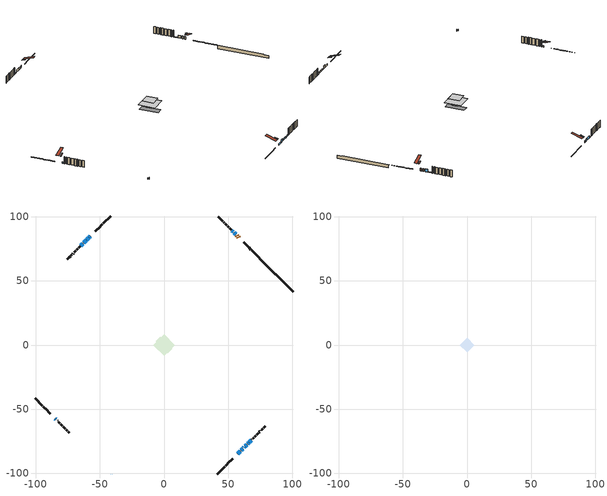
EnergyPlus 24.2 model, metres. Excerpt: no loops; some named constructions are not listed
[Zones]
conditioned space
 floor adiabatic (AdiabaticFloorConstruction): -8.35,0 0,8.35 8.35,0 0,-8.35 z2.84
 floor foundation (Slab1 construction): -6.43,3.1 -3.1,6.43 6.43,-3.1 3.1,-6.43 z-1.95
 floor foundation (Slab2 construction): -2.59,0 0,2.59 2.59,0 0,-2.59 z0
 wall outside (RimJoist1 construction): 41.59,-100.4 47.27,-94.72 / -100.4,-41.59 -94.72,-47.27 / -41.59,100.4 -47.27,94.72 / 74.03,67.97 68.34,73.65 z0.4:0.7
 wall outside (RimJoist2 construction): 47.93,-94.06 49.14,-92.85 / -94.06,-47.93 -92.85,-49.14 / -47.93,94.06 -49.14,92.85 / 67.68,74.31 66.48,75.51 z0.4:0.7
 wall outside (RimJoist3 construction): 49.79,-92.2 53.41,-88.58 / -92.2,-49.79 -88.58,-53.41 / -49.79,92.2 -53.41,88.58 / 65.82,76.17 62.2,79.79 z0.4:0.7
 wall outside (AdiabaticWallConstruction 1): 58.34,83.65 57.82,84.17 / 57.16,84.83 56.63,85.36 z0.4:2.43
 wall outside (AdiabaticWallConstruction): 55.98,86.01 54.68,87.31 / 60.09,-81.9 61.38,-80.61 z0.4:2.43; -41.59,-100.4 -41.38,-100.4 / -40.46,-100.4 -40.25,-100.4 z0.4:1.62; -57.28,84.72 -58.03,83.96 / -58.69,83.3 -59.94,82.05 z0.4:1.82; 57.28,-84.72 59.43,-82.56 z0.4:1.47; 54.03,87.96 52.88,89.11 / 62.04,-79.95 62.61,-79.38 z0.4:0.86; -60.6,81.39 -62.47,79.52 z0.4:2.13; -63.13,78.87 -64.64,77.36 z0.4:0.61; 63.27,-78.72 64.35,-77.64 / 65,-76.99 65.8,-76.19 z0.4:1.52; 66.45,-75.54 68.03,-73.96 z0.4:1.37; -84.72,-57.27 -84.27,-57.73 z0.4:1.29
 wall outside (Wall1 construction): 68.69,-73.3 68.84,-73.15 / -83.61,-58.38 -83.46,-58.53 / -65.29,76.7 -65.44,76.55 / 52.22,89.77 52.07,89.92 z0.4:5.28
 wall outside (Wall2 construction): 69.5,-72.49 69.8,-72.19 / -82.8,-59.19 -82.5,-59.49 / -66.1,75.89 -66.4,75.59 / 51.42,90.58 51.11,90.88 z0.4:5.28
 wall outside (Wall3 construction): 70.46,-71.53 71.35,-70.64 / -81.84,-60.15 -80.95,-61.04 / -67.06,74.93 -67.95,74.04 / 50.46,91.54 49.56,92.43 z0.4:5.28
 wall outside (Wall4 construction): 72.01,-69.98 73.25,-68.74 / -80.29,-61.7 -79.05,-62.94 / -68.61,73.38 -69.86,72.14 / 48.9,93.09 47.66,94.33 z0.4:5.28
 wall outside (Wall5 construction): 73.91,-68.08 74.57,-67.42 / -78.39,-63.6 -77.73,-64.26 / -70.51,71.48 -71.17,70.82 / 47,94.99 46.35,95.65 z0.4:5.28
 wall outside (Wall6 construction): 75.22,-66.77 75.48,-66.51 / -77.08,-64.91 -76.82,-65.17 / -71.82,70.17 -72.08,69.91 / 45.69,96.3 45.44,96.56 z0.4:5.28
 wall outside (Wall7 construction): 76.13,-65.86 77,-64.99 / -76.17,-65.82 -75.3,-66.69 / -72.73,69.26 -73.6,68.39 / 44.78,97.21 43.91,98.08 z0.4:5.28
 wall outside (Wall8 construction): 77.66,-64.34 78.67,-63.32 / -74.65,-67.35 -73.63,-68.36 / -74.26,67.74 -75.27,66.72 / 43.26,98.73 42.25,99.75 z0.4:5.28
 wall foundation (FoundationWall1 construction): 74.68,67.31,-1.95 74.68,67.31,0.4 97.83,44.16,0.4 97.83,44.16,0.09 100.4,41.59,0.09 100.4,41.59,-1.95
 window (WindowConstruction): 55.98,86.01 54.68,87.31 z0.4:2.43
 window (WindowConstruction 12): -41.59,-100.4 -41.38,-100.4 z0.4:1.62
 window (WindowConstruction 7): -57.28,84.72 -58.03,83.96 z0.4:1.82
 window (WindowConstruction 8): -58.69,83.3 -59.94,82.05 z0.4:1.82
 window (WindowConstruction 9): 57.28,-84.72 59.43,-82.56 z0.4:1.47
 window (WindowConstruction 10): 60.09,-81.9 61.38,-80.61 z0.4:2.43
 window (WindowConstruction 13): 54.03,87.96 52.88,89.11 z0.4:0.86
 window (WindowConstruction 14): 62.04,-79.95 62.61,-79.38 z0.4:0.86
 window (WindowConstruction 1): -60.6,81.39 -62.47,79.52 z0.4:2.13
 window (WindowConstruction 2): -63.13,78.87 -64.64,77.36 z0.4:0.6
 window (WindowConstruction 11): -40.45,-100.4 -40.25,-100.4 z0.4:1.62
 window (WindowConstruction 3): 63.27,-78.72 64.35,-77.64 z0.4:1.52
 window (WindowConstruction 4): 65,-76.99 65.8,-76.2 z0.4:1.52
 window (WindowConstruction 5): 66.45,-75.54 68.03,-73.96 z0.4:1.37
 window (WindowConstruction 6): -84.72,-57.28 -84.27,-57.72 z0.4:1.29
 door (Door): 58.34,83.65 57.82,84.17 z0.4:2.43
 door (Door 1): 57.16,84.83 56.63,85.36 z0.4:2.43
 ceiling adiabatic (AdiabaticFloorConstruction): 0,-8.35 8.35,0 0,8.35 -8.35,0 z2.84
 roof outside (Roof2 construction): 56.62,-85.37,5.28 54.82,-83.57,6.12 54.35,-84.05,6.12 56.15,-85.85,5.28; -85.37,-56.62,5.28 -83.57,-54.82,6.12 -84.05,-54.35,6.12 -85.85,-56.15,5.28; -56.62,85.37,5.28 -54.82,83.57,6.12 -54.35,84.05,6.12 -56.15,85.85,5.28; 58.99,83,5.28 57.2,81.2,6.12 57.67,80.73,6.12 59.47,82.52,5.28
attic - vented
 floor to conditioned space (Floor1 construction Reversed): -5.54,0 0,5.54 5.54,0 0,-5.54 z5.28
 roof outside (Roof1 construction): 55.49,-86.5,5.28 50.1,-81.11,7.82 48.68,-82.53,7.82 54.07,-87.92,5.28; -86.5,-55.49,5.28 -81.11,-50.1,7.82 -82.53,-48.68,7.82 -87.92,-54.07,5.28; -55.49,86.5,5.28 -50.1,81.11,7.82 -48.68,82.53,7.82 -54.07,87.92,5.28; 60.13,81.87,5.28 54.73,76.47,7.82 56.15,75.05,7.82 61.55,80.44,5.28
[Material] Roughness=Rough; Thermal Absorptance=0.9
Name | Thickness {m} | Conductivity {W/m-K} | Density {kg/m3} | Specific Heat {J/kg-K} | Solar Absorptance | Visible Absorptance
ceiling loosefill ins | 0.169333 | 0.0480833 | 16.02 | 1046.75 | 0.7 | 0.7
ceiling stud and cavity | 0.1397 | 0.170617 | 65.682 | 1177.47 | 0.7 | 0.7
gypsum board | 0.0127 | 0.160291 | 801 | 837.4 | 0.6 | 0.6
[Construction]
Floor1 construction: ceiling loosefill ins, ceiling stud and cavity, gypsum board
[EnergyManagementSystem:Program]
component_loads_program: Set loads_htg_walls = 0; Set loads_htg_rim_joists = 0; Set loads_htg_foundation_walls = 0; Set loads_htg_floors = 0; Set loads_htg_slabs = 0; Set loads_htg_ceilings = 0; Set loads_htg_roofs = 0; Set loads_htg_windows_conduction = 0; Set loads_htg_windows_solar = 0; Set loads_htg_doors = 0; Set loads_htg_skylights_conduction = 0; Set loads_htg_skylights_solar = 0; Set loads_htg_internal_mass = 0; Set loads_htg_intgains = 0; Set loads_htg_lighting = 0; Set loads_htg_infil = 0; Set loads_htg_mechvent = 0; Set loads_htg_natvent = 0; Set loads_htg_whf = 0; Set loads_htg_ducts = 0; Set loads_clg_walls = 0; Set loads_clg_rim_joists = 0; Set loads_clg_foundation_walls = 0; Set loads_clg_floors = 0; Set loads_clg_slabs = 0; Set loads_clg_ceilings = 0; Set loads_clg_roofs = 0; Set loads_clg_windows_conduction = 0; Set loads_clg_windows_solar = 0; Set loads_clg_doors = 0; Set loads_clg_skylights_conduction = 0; Set loads_clg_skylights_solar = 0; Set loads_clg_internal_mass = 0; Set loads_clg_intgains = 0; Set loads_clg_lighting = 0; Set loads_clg_infil = 0; Set loads_clg_mechvent = 0; Set loads_clg_natvent = 0; Set loads_clg_whf = 0; Set loads_clg_ducts = 0; Set hr_walls = 0; Set hr_walls = hr_walls + s_conv_22 + s_ig_22 + s_sol_22 + s_lgt_22 + s_surf_22; Set hr_walls = hr_walls + s_conv_23 + s_ig_23 + s_sol_23 + s_lgt_23 + s_surf_23; Set hr_walls = hr_walls + s_conv_24 + s_ig_24 + s_sol_24 + s_lgt_24 + s_surf_24; Set hr_walls = hr_walls + s_conv_25 + s_ig_25 + s_sol_25 + s_lgt_25 + s_surf_25; Set hr_walls = hr_walls + s_conv_26 + s_ig_26 + s_sol_26 + s_lgt_26 + s_surf_26; Set hr_walls = hr_walls + s_conv_27 + s_ig_27 + s_sol_27 + s_lgt_27 + s_surf_27; Set hr_walls = hr_walls + s_conv_28 + s_ig_28 + s_sol_28 + s_lgt_28 + s_surf_28; Set hr_walls = hr_walls + s_conv_29 + s_ig_29 + s_sol_29 + s_lgt_29 + s_surf_29; Set hr_walls = hr_walls + s_conv_30 + s_ig_30 + s_sol_30 + s_lgt_30 + s_surf_30; Set hr_walls = hr_walls + s_conv_31 + s_ig_31 + s_sol_31 + s_lgt_31 + s_surf_31; Set hr_walls = hr_walls + s_conv_32 + s_ig_32 + s_sol_32 + s_lgt_32 + s_surf_32; Set hr_walls = hr_walls + s_conv_33 + s_ig_33 + s_sol_33 + s_lgt_33 + s_surf_33; Set hr_walls = hr_walls + s_conv_34 + s_ig_34 + s_sol_34 + s_lgt_34 + s_surf_34; Set hr_walls = hr_walls + s_conv_35 + s_ig_35 + s_sol_35 + s_lgt_35 + s_surf_35; Set hr_walls = hr_walls + s_conv_36 + s_ig_36 + s_sol_36 + s_lgt_36 + s_surf_36; Set hr_walls = hr_walls + s_conv_37 + s_ig_37 + s_sol_37 + s_lgt_37 + s_surf_37; Set hr_walls = hr_walls + s_conv_38 + s_ig_38 + s_sol_38 + s_lgt_38 + s_surf_38; Set hr_walls = hr_walls + s_conv_39 + s_ig_39 + s_sol_39 + s_lgt_39 + s_surf_39; Set hr_walls = hr_walls + s_conv_40 + s_ig_40 + s_sol_40 + s_lgt_40 + s_surf_40; Set hr_walls = hr_walls + s_conv_41 + s_ig_41 + s_sol_41 + s_lgt_41 + s_surf_41; Set hr_walls = hr_walls + s_conv_42 + s_ig_42 + s_sol_42 + s_lgt_42 + s_surf_42; Set hr_walls = hr_walls + s_conv_43 + s_ig_43 + s_sol_43 + s_lgt_43 + s_surf_43; Set hr_walls = hr_walls + s_conv_44 + s_ig_44 + s_sol_44 + s_lgt_44 + s_surf_44; Set hr_walls = hr_walls + s_conv_45 + s_ig_45 + s_sol_45 + s_lgt_45 + s_surf_45; Set hr_walls = hr_walls + s_conv_46 + s_ig_46 + s_sol_46 + s_lgt_46 + s_surf_46; Set hr_walls = hr_walls + s_conv_47 + s_ig_47 + s_sol_47 + s_lgt_47 + s_surf_47; Set hr_walls = hr_walls + s_conv_48 + s_ig_48 + s_sol_48 + s_lgt_48 + s_surf_48; Set hr_walls = hr_walls + s_conv_49 + s_ig_49 + s_sol_49 + s_lgt_49 + s_surf_49; Set hr_walls = hr_walls + s_conv_50 + s_ig_50 + s_sol_50 + s_lgt_50 + s_surf_50; Set hr_walls = hr_walls + s_conv_51 + s_ig_51 + s_sol_51 + s_lgt_51 + s_surf_51; Set hr_walls = hr_walls + s_conv_52 + s_ig_52 + s_sol_52 + s_lgt_52 + s_surf_52; Set hr_walls = hr_walls + s_conv_53 + s_ig_53 + s_sol_53 + s_lgt_53 + s_surf_53; Set hr_rim_joists = 0; Set hr_rim_joists = hr_rim_joists + s_conv_4 + s_ig_4 + s_sol_4 + s_lgt_4 + s_surf_4; Set hr_rim_joists = hr_rim_joists + s_conv_5 + s_ig_5 + s_sol_5 + s_lgt_5 + s_surf_5; Set hr_rim_joists = hr_rim_joists + s_conv_6 + s_ig_6 + s_sol_6 + s_lgt_6 + s_surf_6; Set hr_rim_joists = hr_rim_joists + s_conv_7 + s_ig_7 + s_sol_7 + s_lgt_7 + s_surf_7; Set hr_rim_joists = hr_rim_joists + s_conv_8 + s_ig_8 + s_sol_8 + s_lgt_8 + s_surf_8; Set hr_rim_joists = hr_rim_joists + s_conv_9 + s_ig_9 + s_sol_9 + s_lgt_9 + s_surf_9; Set hr_rim_joists = hr_rim_joists + s_conv_10 + s_ig_10 + s_sol_10 + s_lgt_10 + s_surf_10; Set hr_rim_joists = hr_rim_joists + s_conv_11 + s_ig_11 + s_sol_11 + s_lgt_11 + s_surf_11; Set hr_rim_joists = hr_rim_joists + s_conv_12 + s_ig_12 + s_sol_12 + s_lgt_12 + s_surf_12; Set hr_rim_joists = hr_rim_joists + s_conv_13 + s_ig_13 + s_sol_13 + s_lgt_13 + s_surf_13; Set hr_rim_joists = hr_rim_joists + s_conv_14 + s_ig_14 + s_sol_14 + s_lgt_14 + s_surf_14; Set hr_rim_joists = hr_rim_joists + s_conv_15 + s_ig_15 + s_sol_15 + s_lgt_15 + s_surf_15; Set hr_foundation_walls = 0; Set hr_foundation_walls = hr_foundation_walls + s_conv_1 + s_ig_1 + s_sol_1 + s_lgt_1 + s_surf_1; Set hr_floors = 0; Set hr_slabs = 0; Set hr_slabs = hr_slabs + s_conv_20 + s_ig_20 + s_sol_20 + s_lgt_20 + s_surf_20; Set hr_slabs = hr_slabs + s_conv_21 + s_ig_21 + s_sol_21 + s_lgt_21 + s_surf_21; Set hr_ceilings = 0; Set hr_ceilings = hr_ceilings + s_conv + s_ig + s_sol + s_lgt + s_surf; Set hr_roofs = 0; Set hr_roofs = hr_roofs + s_conv_16 + s_ig_16 + s_sol_16 + s_lgt_16 + s_surf_16; Set hr_roofs = hr_roofs + s_conv_17 + s_ig_17 + s_sol_17 + s_lgt_17 + s_surf_17; Set hr_roofs = hr_roofs + s_conv_18 + s_ig_18 + s_sol_18 + s_lgt_18 + s_surf_18; Set hr_roofs = hr_roofs + s_conv_19 + s_ig_19 + s_sol_19 + s_lgt_19 + s_surf_19; Set hr_windows_conduction = 0; Set hr_windows_conduction = hr_windows_conduction + ss_conv_2; Set hr_windows_conduction = hr_windows_conduction + ss_ig_2; Set hr_windows_conduction = hr_windows_conduction + ss_surf_2; Set hr_windows_conduction = hr_windows_conduction + ss_conv_3; Set hr_windows_conduction = hr_windows_conduction + ss_ig_3; Set hr_windows_conduction = hr_windows_conduction + ss_surf_3; Set hr_windows_conduction = hr_windows_conduction + ss_conv_4; Set hr_windows_conduction = hr_windows_conduction + ss_ig_4; Set hr_windows_conduction = hr_windows_conduction + ss_surf_4; Set hr_windows_conduction = hr_windows_conduction + ss_conv_5; Set hr_windows_conduction = hr_windows_conduction + ss_ig_5; Set hr_windows_conduction = hr_windows_conduction + ss_surf_5; Set hr_windows_conduction = hr_windows_conduction + ss_conv_6; Set hr_windows_conduction = hr_windows_conduction + ss_ig_6; Set hr_windows_conduction = hr_windows_conduction + ss_surf_6; Set hr_windows_conduction = hr_windows_conduction + ss_conv_7; Set hr_windows_conduction = hr_windows_conduction + ss_ig_7; Set hr_windows_conduction = hr_windows_conduction + ss_surf_7; Set hr_windows_conduction = hr_windows_conduction + ss_conv_8; Set hr_windows_conduction = hr_windows_conduction + ss_ig_8; Set hr_windows_conduction = hr_windows_conduction + ss_surf_8; Set hr_windows_conduction = hr_windows_conduction + ss_conv_9; Set hr_windows_conduction = hr_windows_conduction + ss_ig_9; Set hr_windows_conduction = hr_windows_conduction + ss_surf_9; Set hr_windows_conduction = hr_windows_conduction + ss_conv_10; Set hr_windows_conduction = hr_windows_conduction + ss_ig_10; Set hr_windows_conduction = hr_windows_conduction + ss_surf_10; Set hr_windows_conduction = hr_windows_conduction + ss_conv_11; Set hr_windows_conduction = hr_windows_conduction + ss_ig_11; Set hr_windows_conduction = hr_windows_conduction + ss_surf_11; Set hr_windows_conduction = hr_windows_conduction + ss_conv_12; Set hr_windows_conduction = hr_windows_conduction + ss_ig_12; Set hr_windows_conduction = hr_windows_conduction + ss_surf_12; Set hr_windows_conduction = hr_windows_conduction + ss_conv_13; Set hr_windows_conduction = hr_windows_conduction + ss_ig_13; Set hr_windows_conduction = hr_windows_conduction + ss_surf_13; Set hr_windows_conduction = hr_windows_conduction + ss_conv_14; Set hr_windows_conduction = hr_windows_conduction + ss_ig_14; Set hr_windows_conduction = hr_windows_conduction + ss_surf_14; Set hr_windows_conduction = hr_windows_conduction + ss_conv_15; Set hr_windows_conduction = hr_windows_conduction + ss_ig_15; Set hr_windows_conduction = hr_windows_conduction + ss_surf_15; Set hr_windows_conduction = hr_windows_conduction + ss_conv_16; Set hr_windows_conduction = hr_windows_conduction + ss_ig_16; Set hr_windows_conduction = hr_windows_conduction + ss_surf_16; Set hr_windows_solar = 0; Set hr_windows_solar = hr_windows_solar - ss_trans_in * ZoneTimestep * 3600 + ss_back_out * ZoneTimestep * 3600 + ss_trans_out * ZoneTimestep * 3600; Set hr_windows_solar = hr_windows_solar - ss_trans_in_1 * ZoneTimestep * 3600 + ss_back_out_1 * ZoneTimestep * 3600 + ss_trans_out_1 * ZoneTimestep * 3600; Set hr_windows_solar = hr_windows_solar - ss_trans_in_2 * ZoneTimestep * 3600 + ss_back_out_2 * ZoneTimestep * 3600 + ss_trans_out_2 * ZoneTimestep * 3600; Set hr_windows_solar = hr_windows_solar - ss_trans_in_3 * ZoneTimestep * 3600 + ss_back_out_3 * ZoneTimestep * 3600 + ss_trans_out_3 * ZoneTimestep * 3600; Set hr_windows_solar = hr_windows_solar - ss_trans_in_4 * ZoneTimestep * 3600 + ss_back_out_4 * ZoneTimestep * 3600 + ss_trans_out_4 * ZoneTimestep * 3600; Set hr_windows_solar = hr_windows_solar - ss_trans_in_5 * ZoneTimestep * 3600 + ss_back_out_5 * ZoneTimestep * 3600 + ss_trans_out_5 * ZoneTimestep * 3600; Set hr_windows_solar = hr_windows_solar - ss_trans_in_6 * ZoneTimestep * 3600 + ss_back_out_6 * ZoneTimestep * 3600 + ss_trans_out_6 * ZoneTimestep * 3600; Set hr_windows_solar = hr_windows_solar - ss_trans_in_7 * ZoneTimestep * 3600 + ss_back_out_7 * ZoneTimestep * 3600 + ss_trans_out_7 * ZoneTimestep * 3600; Set hr_windows_solar = hr_windows_solar - ss_trans_in_8 * ZoneTimestep * 3600 + ss_back_out_8 * ZoneTimestep * 3600 + ss_trans_out_8 * ZoneTimestep * 3600; Set hr_windows_solar = hr_windows_solar - ss_trans_in_9 * ZoneTimestep * 3600 + ss_back_out_9 * ZoneTimestep * 3600 + ss_trans_out_9 * ZoneTimestep * 3600; Set hr_windows_solar = hr_windows_solar - ss_trans_in_10 * ZoneTimestep * 3600 + ss_back_out_10 * ZoneTimestep * 3600 + ss_trans_out_10 * ZoneTimestep * 3600; Set hr_windows_solar = hr_windows_solar - ss_trans_in_11 * ZoneTimestep * 3600 + ss_back_out_11 * ZoneTimestep * 3600 + ss_trans_out_11 * ZoneTimestep * 3600; Set hr_windows_solar = hr_windows_solar - ss_trans_in_12 * ZoneTimestep * 3600 + ss_back_out_12 * ZoneTimestep * 3600 + ss_trans_out_12 * ZoneTimestep * 3600; Set hr_windows_solar = hr_windows_solar - ss_trans_in_13 * ZoneTimestep * 3600 + ss_back_out_13 * ZoneTimestep * 3600 + ss_trans_out_13 * ZoneTimestep * 3600; Set hr_windows_solar = hr_windows_solar - ss_trans_in_14 * ZoneTimestep * 3600 + ss_back_out_14 * ZoneTimestep * 3600 + ss_trans_out_14 * ZoneTimestep * 3600; Set hr_doors = 0; Set hr_doors = hr_doors + ss_sol; Set hr_doors = hr_doors + ss_lgt; Set hr_doors = hr_doors + ss_conv; Set hr_doors = hr_doors + ss_ig; Set hr_doors = hr_doors + ss_surf; Set hr_doors = hr_doors + ss_sol_1; Set hr_doors = hr_doors + ss_lgt_1; Set hr_doors = hr_doors + ss_conv_1; Set hr_doors = hr_doors + ss_ig_1; Set hr_doors = hr_doors + ss_surf_1; Set hr_skylights_conduction = 0; Set hr_skylights_solar = 0; Set hr_internal_mass = 0; Set hr_internal_mass = hr_internal_mass + s_conv_2 + s_ig_2 + s_sol_2 + s_lgt_2 + s_surf_2; Set hr_internal_mass = hr_internal_mass + s_conv_3 + s_ig_3 + s_sol_3 + s_lgt_3 + s_surf_3; Set hr_internal_mass = hr_internal_mass + im_conv + im_ig + im_sol + im_lgt + im_surf; Set hr_internal_mass = hr_internal_mass + im_conv_1 + im_ig_1 + im_sol_1 + im_lgt_1 + im_surf_1; Set hr_intgains = 0; Set hr_intgains = hr_intgains - ig_ee_conv - ig_ee_rad - ig_ee_conv_1 - ig_ee_rad_1 - ig_ee_conv_2 - ig_ee_rad_2 - ig_ee_conv_3 - ig_ee_rad_3 - ig_ee_conv_4 - ig_ee_rad_4 - ig_ee_conv_5 - ig_ee_rad_5 - ig_ee_conv_6 - ig_ee_rad_6 - ig_oe_conv - ig_oe_rad - ig_oe_conv_1 - ig_oe_rad_1 - ig_oe_conv_2 - ig_oe_rad_2 - ig_oe_conv_3 - ig_oe_rad_3 - ig_oe_conv_4 - ig_oe_rad_4 - ig_ppl_conv - ig_ppl_rad; Set hr_lighting = 0; Set hr_lighting = hr_lighting - ig_lgt_conv - ig_lgt_rad - ig_lgt_vis; Set hr_infil = 0; Set hr_infil = hr_infil - airflow_gain + airflow_loss; Set hr_natvent = 0; Set hr_natvent = hr_natvent - airflow_gain_1 + airflow_loss_1; Set hr_whf = 0; Set hr_whf = hr_whf - airflow_gain_2 + airflow_loss_2; Set hr_mechvent = 0; Set hr_mechvent = hr_mechvent - mv_conv - mv_rad - mv_conv_1 - mv_rad_1 - mv_conv_2 - mv_rad_2 - mv_conv_3 - mv_rad_3 - mv_conv_4 - mv_rad_4; Set hr_ducts = 0; Set hr_intgains = hr_intgains + dhw_loss * (0.64*(1-dhw_rtf) + 1.0*dhw_rtf); Set htg_mode = 0; Set clg_mode = 0; If (htg_load_cond > 0); Set htg_mode = 1.0; ElseIf (clg_load_cond > 0); Set clg_mode = 1.0; Else; Set htg_season = 0; Set clg_season = 0; If ((DayOfYear >= 1) && (DayOfYear <= 365)); Set clg_season = 1; EndIf; If ((DayOfYear >= 1) && (DayOfYear <= 365)); Set htg_season = 1; EndIf; If ((airflow_gain_1 <> 0) || (airflow_loss_1 <> 0)) && (clg_season == 1); Set clg_mode = 1.0; ElseIf ((airflow_gain_2 <> 0) || (airflow_loss_2 <> 0)) && (clg_season == 1); Set clg_mode = 1.0; Else; Set Tmid_setpoint = (htg_sp_s_1 + clg_sp_s_1) / 2; If (tin_s_1 > Tmid_setpoint) && (clg_season == 1); Set clg_mode = 1.0; ElseIf (tin_s_1 < Tmid_setpoint) && (htg_season == 1); Set htg_mode = 1.0; EndIf; EndIf; EndIf; Set loads_htg_walls = loads_htg_walls + (hr_walls * htg_mode * 1); Set loads_htg_rim_joists = loads_htg_rim_joists + (hr_rim_joists * htg_mode * 1); Set loads_htg_foundation_walls = loads_htg_foundation_walls + (hr_foundation_walls * htg_mode * 1); Set loads_htg_floors = loads_htg_floors + (hr_floors * htg_mode * 1); Set loads_htg_slabs = loads_htg_slabs + (hr_slabs * htg_mode * 1); Set loads_htg_ceilings = loads_htg_ceilings + (hr_ceilings * htg_mode * 1); Set loads_htg_roofs = loads_htg_roofs + (hr_roofs * htg_mode * 1); Set loads_htg_windows_conduction = loads_htg_windows_conduction + (hr_windows_conduction * htg_mode * 1); Set loads_htg_windows_solar = loads_htg_windows_solar + (hr_windows_solar * htg_mode * 1); Set loads_htg_doors = loads_htg_doors + (hr_doors * htg_mode * 1); Set loads_htg_skylights_conduction = loads_htg_skylights_conduction + (hr_skylights_conduction * htg_mode * 1); Set loads_htg_skylights_solar = loads_htg_skylights_solar + (hr_skylights_solar * htg_mode * 1); Set loads_htg_internal_mass = loads_htg_internal_mass + (hr_internal_mass * htg_mode * 1); Set loads_htg_intgains = loads_htg_intgains + (hr_intgains * htg_mode * 1); Set loads_htg_lighting = loads_htg_lighting + (hr_lighting * htg_mode * 1); Set loads_htg_infil = loads_htg_infil + (hr_infil * htg_mode * 1); Set loads_htg_mechvent = loads_htg_mechvent + (hr_mechvent * htg_mode * 1); Set loads_htg_natvent = loads_htg_natvent + (hr_natvent * htg_mode * 1); Set loads_htg_whf = loads_htg_whf + (hr_whf * htg_mode * 1); Set loads_htg_ducts = loads_htg_ducts + (hr_ducts * htg_mode * 1); Set loads_clg_walls = loads_clg_walls + (-hr_walls * clg_mode * 1); Set loads_clg_rim_joists = loads_clg_rim_joists + (-hr_rim_joists * clg_mode * 1); Set loads_clg_foundation_walls = loads_clg_foundation_walls + (-hr_foundation_walls * clg_mode * 1); Set loads_clg_floors = loads_clg_floors + (-hr_floors * clg_mode * 1); Set loads_clg_slabs = loads_clg_slabs + (-hr_slabs * clg_mode * 1); Set loads_clg_ceilings = loads_clg_ceilings + (-hr_ceilings * clg_mode * 1); Set loads_clg_roofs = loads_clg_roofs + (-hr_roofs * clg_mode * 1); Set loads_clg_windows_conduction = loads_clg_windows_conduction + (-hr_windows_conduction * clg_mode * 1); Set loads_clg_windows_solar = loads_clg_windows_solar + (-hr_windows_solar * clg_mode * 1); Set loads_clg_doors = loads_clg_doors + (-hr_doors * clg_mode * 1); Set loads_clg_skylights_conduction = loads_clg_skylights_conduction + (-hr_skylights_conduction * clg_mode * 1); Set loads_clg_skylights_solar = loads_clg_skylights_solar + (-hr_skylights_solar * clg_mode * 1); Set loads_clg_internal_mass = loads_clg_internal_mass + (-hr_internal_mass * clg_mode * 1); Set loads_clg_intgains = loads_clg_intgains + (-hr_intgains * clg_mode * 1); Set loads_clg_lighting = loads_clg_lighting + (-hr_lighting * clg_mode * 1); Set loads_clg_infil = loads_clg_infil + (-hr_infil * clg_mode * 1); Set loads_clg_mechvent = loads_clg_mechvent + (-hr_mechvent * clg_mode * 1); Set loads_clg_natvent = loads_clg_natvent + (-hr_natvent * clg_mode * 1); Set loads_clg_whf = loads_clg_whf + (-hr_whf * clg_mode * 1); Set loads_clg_ducts = loads_clg_ducts + (-hr_ducts * clg_mode * 1)
infil_program: Set p_m = 0.14; Set p_s = 0.22; Set s_m = 270; Set s_s = 370; Set z_m = 9.99744; Set z_s = 5.134178713240658; Set f_t = (((s_m/z_m)^p_m)*((z_s/s_s)^p_s)); Set Tdiff = tin_s-tout_s; Set dT = @Abs Tdiff; Set c = 0.0791; Set Cs = 0.0987; Set Cw = 0.1504; Set n = 0.65; Set sft = (f_t*0.54); Set temp1 = ((c*Cw)*((sft*site_vw_s)^(2*n)))^2; Set Qinf = (((c*Cs*(dT^n))^2)+temp1)^0.5; Set Qinf = (@Max Qinf 0); Set mech_vent_house_fan_sensible_load_act = 0.0; Set mech_vent_house_fan_latent_load_act = 0.0; Set OASupInPb = out_pb_s; Set OASupInTemp = tout_s; Set OASupInW = out_wt_s; Set OASupRho = (@RhoAirFnPbTdbW OASupInPb OASupInTemp OASupInW); Set OASupCp = (@CpAirFnW OASupInW); Set OASupInEnth = (@HFnTdbW OASupInTemp OASupInW); Set ZoneTemp = tin_s; Set ZoneW = win_s; Set ZoneCp = (@CpAirFnW ZoneW); Set ZoneAirEnth = (@HFnTdbW ZoneTemp ZoneW); Set mech_vent_house_fan_cfis_act = 0.0; Set QWHV_cfis_sup = 0.0; Set QWHV_cfis_suppl_sup = 0.0; Set QWHV_cfis_suppl_exh = 0.0; Set Qrange = 0; Set Qrange = Qrange + 0.0566 * mech_vent_range_fan_0_sch_s; Set Qbath = 0; Set Qdryer = 0; Set Qdryer = Qdryer + 0.00308 * clothes_dryer_exhaust_0_sch_s; Set QWHV_sup = 0.0; Set QWHV_exh = 0.0; Set Qsupply = QWHV_sup + QWHV_cfis_sup + QWHV_cfis_suppl_sup; Set Qexhaust = Qrange + Qbath + Qdryer + QWHV_exh + QWHV_cfis_suppl_exh; Set Qfan = (@Max Qexhaust Qsupply); Set Qducts = 0; If Qducts < 0; Set Qsupply = Qsupply - Qducts; Else; Set Qexhaust = Qexhaust + Qducts; EndIf; Set Qfan_with_ducts = (@Max Qexhaust Qsupply); Set Qimb = (@Abs (Qsupply - Qexhaust)); If Qinf + Qimb > 0; Set Qtot = Qfan_with_ducts + (Qinf^2) / (Qinf + Qimb); Else; Set Qtot = Qfan_with_ducts; EndIf; Set Qinf_adj = Qtot - Qfan; Set infil_flow_act = Qinf_adj; Set infil_program_Qinf = Qinf_adj; Set infil_program_Qfan = Qfan; Set Qload = Qfan; Set Effectiveness_Sens = 0.0; Set Effectiveness_Lat = 0.0; Set Fan_MFR = Qload * OASupRho; Set ZoneInEnth = OASupInEnth; Set ZoneInTemp = OASupInTemp; Set FanTotalToCond = Fan_MFR * (ZoneInEnth - ZoneAirEnth); Set FanSensToCond = Fan_MFR * ZoneCp * (ZoneInTemp - ZoneTemp); Set FanLatToCond = FanTotalToCond - FanSensToCond; Set mech_vent_house_fan_sensible_load_act = mech_vent_house_fan_sensible_load_act + FanSensToCond; Set mech_vent_house_fan_latent_load_act = mech_vent_house_fan_latent_load_act + FanLatToCond
unit_heater_supply_fan_disaggregate_program: Set unit_heater_supply_fan_primary_htg = 0; If unit_heater_htg_coil_s > 0; Set unit_heater_supply_fan_primary_htg = unit_heater_supply_fan_s; EndIf
unmet_hours_program: Set htg_unmet_hours = 0; Set clg_unmet_hours = 0; Set unit_htg_unmet_hours = 0; If ((DayOfYear >= 1) && (DayOfYear <= 365)); Set unit_htg_unmet_hours = unit_htg_unmet_hours + conditioned_space_htg_unmet_s; If unit_htg_unmet_hours > htg_unmet_hours; Set htg_unmet_hours = unit_htg_unmet_hours; EndIf; EndIf; Set unit_clg_unmet_hours = 0; If ((DayOfYear >= 1) && (DayOfYear <= 365)); Set unit_clg_unmet_hours = unit_clg_unmet_hours + conditioned_space_clg_unmet_s; If unit_clg_unmet_hours > clg_unmet_hours; Set clg_unmet_hours = unit_clg_unmet_hours; EndIf; EndIf
water_heater_EC_adj: If WarmupFlag == 0; Set dhw_e_cons = water_heater_energy + water_heater_on_cycle_parasitic + water_heater_off_cycle_parasitic; Set water_heater_ec_adj_act = 0.0 * dhw_e_cons / 1; EndIf
[EnergyManagementSystem:ProgramCallingManager]
central_ac_and_furnace_supply_fan_disaggregate_program_calling_manager: EndOfSystemTimestepBeforeHVACReporting; central_ac_and_furnace_supply_fan_disaggregate_program
central_ac_and_furnace_supply_fan_disaggregate_program_calling_manager 1: EndOfSystemTimestepBeforeHVACReporting; central_ac_and_furnace_supply_fan_disaggregate_program_1
component_loads_program_calling_manager: EndOfZoneTimestepAfterZoneReporting; component_loads_program
fridge_schedule_program_calling_manager: BeginZoneTimestepAfterInitHeatBalance; fridge_schedule_program
infil_program_calling_manager: BeginZoneTimestepAfterInitHeatBalance; infil_program
natural_vent_program_calling_manager: BeginZoneTimestepAfterInitHeatBalance; natural_vent_program
total_airflows_program_calling_manager: EndOfZoneTimestepAfterZoneReporting; total_airflows_program
total_loads_program_calling_manager: EndOfZoneTimestepAfterZoneReporting; total_loads_program
unit_heater_supply_fan_disaggregate_program_calling_manager: EndOfSystemTimestepBeforeHVACReporting; unit_heater_supply_fan_disaggregate_program
unmet_hours_program_calling_manager: EndOfZoneTimestepBeforeZoneReporting; unmet_hours_program
water_heater_EC_adj_ProgramManager: EndOfSystemTimestepBeforeHVACReporting; water_heater_EC_adj
[EnergyManagementSystem:OutputVariable] Type of Data in Variable=Summed
Name | EMS Variable | Update Frequency | EMS Program or Subroutine | Units
central ac and furnace supply fan disaggregate clg | central_ac_and_furnace_supply_fan_clg | SystemTimestep | central_ac_and_furnace_supply_fan_disaggregate_program | J
central ac and furnace supply fan disaggregate htg primary | central_ac_and_furnace_supply_fan_primary_htg | SystemTimestep | central_ac_and_furnace_supply_fan_disaggregate_program_1 | J
unit heater supply fan disaggregate htg primary | unit_heater_supply_fan_primary_htg | SystemTimestep | unit_heater_supply_fan_disaggregate_program | J
loads_htg_tot_peakload_outvar; loads_htg_tot_annual_outvar; Energy Management System Output Variable 1; Energy Management System Output Variable 45 | loads_htg_tot | ZoneTimestep | total_loads_program | J
loads_clg_tot_peakload_outvar; loads_clg_tot_annual_outvar; Energy Management System Output Variable 2; Energy Management System Output Variable 46 | loads_clg_tot | ZoneTimestep | total_loads_program | J
htg_unmet_hours_annual_outvar; Energy Management System Output Variable 3 | htg_unmet_hours | ZoneTimestep | unmet_hours_program | hr
clg_unmet_hours_annual_outvar; Energy Management System Output Variable 4 | clg_unmet_hours | ZoneTimestep | unmet_hours_program | hr
loads_htg_roofs_annual_outvar; Energy Management System Output Variable 5 | loads_htg_roofs | ZoneTimestep | component_loads_program | J
loads_htg_ceilings_annual_outvar; Energy Management System Output Variable 6 | loads_htg_ceilings | ZoneTimestep | component_loads_program | J
loads_htg_walls_annual_outvar; Energy Management System Output Variable 7 | loads_htg_walls | ZoneTimestep | component_loads_program | J
loads_htg_rim_joists_annual_outvar; Energy Management System Output Variable 8 | loads_htg_rim_joists | ZoneTimestep | component_loads_program | J
loads_htg_foundation_walls_annual_outvar; Energy Management System Output Variable 9 | loads_htg_foundation_walls | ZoneTimestep | component_loads_program | J
loads_htg_doors_annual_outvar; Energy Management System Output Variable 10 | loads_htg_doors | ZoneTimestep | component_loads_program | J
loads_htg_windows_conduction_annual_outvar; Energy Management System Output Variable 11 | loads_htg_windows_conduction | ZoneTimestep | component_loads_program | J
loads_htg_windows_solar_annual_outvar; Energy Management System Output Variable 12 | loads_htg_windows_solar | ZoneTimestep | component_loads_program | J
loads_htg_skylights_conduction_annual_outvar; Energy Management System Output Variable 13 | loads_htg_skylights_conduction | ZoneTimestep | component_loads_program | J
loads_htg_skylights_solar_annual_outvar; Energy Management System Output Variable 14 | loads_htg_skylights_solar | ZoneTimestep | component_loads_program | J
loads_htg_floors_annual_outvar; Energy Management System Output Variable 15 | loads_htg_floors | ZoneTimestep | component_loads_program | J
loads_htg_slabs_annual_outvar; Energy Management System Output Variable 16 | loads_htg_slabs | ZoneTimestep | component_loads_program | J
loads_htg_internal_mass_annual_outvar; Energy Management System Output Variable 17 | loads_htg_internal_mass | ZoneTimestep | component_loads_program | J
loads_htg_infil_annual_outvar; Energy Management System Output Variable 18 | loads_htg_infil | ZoneTimestep | component_loads_program | J
loads_htg_natvent_annual_outvar; Energy Management System Output Variable 19 | loads_htg_natvent | ZoneTimestep | component_loads_program | J
loads_htg_mechvent_annual_outvar; Energy Management System Output Variable 20 | loads_htg_mechvent | ZoneTimestep | component_loads_program | J
loads_htg_whf_annual_outvar; Energy Management System Output Variable 21 | loads_htg_whf | ZoneTimestep | component_loads_program | J
loads_htg_ducts_annual_outvar; Energy Management System Output Variable 22 | loads_htg_ducts | ZoneTimestep | component_loads_program | J
loads_htg_intgains_annual_outvar; Energy Management System Output Variable 23 | loads_htg_intgains | ZoneTimestep | component_loads_program | J
loads_htg_lighting_annual_outvar; Energy Management System Output Variable 24 | loads_htg_lighting | ZoneTimestep | component_loads_program | J
loads_clg_roofs_annual_outvar; Energy Management System Output Variable 25 | loads_clg_roofs | ZoneTimestep | component_loads_program | J
loads_clg_ceilings_annual_outvar; Energy Management System Output Variable 26 | loads_clg_ceilings | ZoneTimestep | component_loads_program | J
loads_clg_walls_annual_outvar; Energy Management System Output Variable 27 | loads_clg_walls | ZoneTimestep | component_loads_program | J
loads_clg_rim_joists_annual_outvar; Energy Management System Output Variable 28 | loads_clg_rim_joists | ZoneTimestep | component_loads_program | J
loads_clg_foundation_walls_annual_outvar; Energy Management System Output Variable 29 | loads_clg_foundation_walls | ZoneTimestep | component_loads_program | J
loads_clg_doors_annual_outvar; Energy Management System Output Variable 30 | loads_clg_doors | ZoneTimestep | component_loads_program | J
loads_clg_windows_conduction_annual_outvar; Energy Management System Output Variable 31 | loads_clg_windows_conduction | ZoneTimestep | component_loads_program | J
loads_clg_windows_solar_annual_outvar; Energy Management System Output Variable 32 | loads_clg_windows_solar | ZoneTimestep | component_loads_program | J
loads_clg_skylights_conduction_annual_outvar; Energy Management System Output Variable 33 | loads_clg_skylights_conduction | ZoneTimestep | component_loads_program | J
loads_clg_skylights_solar_annual_outvar; Energy Management System Output Variable 34 | loads_clg_skylights_solar | ZoneTimestep | component_loads_program | J
loads_clg_floors_annual_outvar; Energy Management System Output Variable 35 | loads_clg_floors | ZoneTimestep | component_loads_program | J
loads_clg_slabs_annual_outvar; Energy Management System Output Variable 36 | loads_clg_slabs | ZoneTimestep | component_loads_program | J
loads_clg_internal_mass_annual_outvar; Energy Management System Output Variable 37 | loads_clg_internal_mass | ZoneTimestep | component_loads_program | J
loads_clg_infil_annual_outvar; Energy Management System Output Variable 38 | loads_clg_infil | ZoneTimestep | component_loads_program | J
loads_clg_natvent_annual_outvar; Energy Management System Output Variable 39 | loads_clg_natvent | ZoneTimestep | component_loads_program | J
loads_clg_mechvent_annual_outvar; Energy Management System Output Variable 40 | loads_clg_mechvent | ZoneTimestep | component_loads_program | J
loads_clg_whf_annual_outvar; Energy Management System Output Variable 41 | loads_clg_whf | ZoneTimestep | component_loads_program | J
loads_clg_ducts_annual_outvar; Energy Management System Output Variable 42 | loads_clg_ducts | ZoneTimestep | component_loads_program | J
loads_clg_intgains_annual_outvar; Energy Management System Output Variable 43 | loads_clg_intgains | ZoneTimestep | component_loads_program | J
loads_clg_lighting_annual_outvar; Energy Management System Output Variable 44 | loads_clg_lighting | ZoneTimestep | component_loads_program | J
[Schedule:Day:Interval]
interior lighting schedule day: No, 01:00, 0.108182, 04:00, 0.0901515, 05:00, 0.0991667, 06:00, 0.162273, 07:00, 0.270455, 08:00, 0.342576, 10:00, 0.369621, 11:00, 0.351591, 12:00, 0.333561, 13:00, 0.324545, 14:00, 0.31553, 15:00, 0.333561, 16:00, 0.369621, 17:00, 0.450758, 18:00, 0.585985, 19:00, 0.775303, 20:00, 0.955606, 21:00, 0.991667, 22:00, 0.712197, 23:00, 0.360606, 24:00, 0.162273
interior lighting schedule day 1: No, 01:00, 0.100909, 04:00, 0.0840909, 05:00, 0.0925, 06:00, 0.151364, 07:00, 0.252273, 08:00, 0.319545, 10:00, 0.344773, 11:00, 0.327955, 12:00, 0.311136, 13:00, 0.302727, 14:00, 0.294318, 15:00, 0.311136, 16:00, 0.344773, 17:00, 0.420455, 18:00, 0.546591, 19:00, 0.723182, 20:00, 0.891364, 21:00, 0.925, 22:00, 0.664318, 23:00, 0.336364, 24:00, 0.151364
interior lighting schedule day 2: No, 01:00, 0.0927273, 04:00, 0.0772727, 05:00, 0.085, 06:00, 0.139091, 07:00, 0.231818, 08:00, 0.293636, 10:00, 0.316818, 11:00, 0.301364, 12:00, 0.285909, 13:00, 0.278182, 14:00, 0.270455, 15:00, 0.285909, 16:00, 0.316818, 17:00, 0.386364, 18:00, 0.502273, 19:00, 0.664545, 20:00, 0.819091, 21:00, 0.85, 22:00, 0.610455, 23:00, 0.309091, 24:00, 0.139091
interior lighting schedule day 3: No, 01:00, 0.0845455, 04:00, 0.0704545, 05:00, 0.0775, 06:00, 0.126818, 07:00, 0.211364, 08:00, 0.267727, 10:00, 0.288864, 11:00, 0.274773, 12:00, 0.260682, 13:00, 0.253636, 14:00, 0.246591, 15:00, 0.260682, 16:00, 0.288864, 17:00, 0.352273, 18:00, 0.457955, 19:00, 0.605909, 20:00, 0.746818, 21:00, 0.775, 22:00, 0.556591, 23:00, 0.281818, 24:00, 0.126818
interior lighting schedule day 4: No, 01:00, 0.0763636, 04:00, 0.0636364, 05:00, 0.07, 06:00, 0.114545, 07:00, 0.190909, 08:00, 0.241818, 10:00, 0.260909, 11:00, 0.248182, 12:00, 0.235455, 13:00, 0.229091, 14:00, 0.222727, 15:00, 0.235455, 16:00, 0.260909, 17:00, 0.318182, 18:00, 0.413636, 19:00, 0.547273, 20:00, 0.674545, 21:00, 0.7, 22:00, 0.502727, 23:00, 0.254545, 24:00, 0.114545
interior lighting schedule day 5: No, 01:00, 0.0727273, 04:00, 0.0606061, 05:00, 0.0666667, 06:00, 0.109091, 07:00, 0.181818, 08:00, 0.230303, 10:00, 0.248485, 11:00, 0.236364, 12:00, 0.224242, 13:00, 0.218182, 14:00, 0.212121, 15:00, 0.224242, 16:00, 0.248485, 17:00, 0.30303, 18:00, 0.393939, 19:00, 0.521212, 20:00, 0.642424, 21:00, 0.666667, 22:00, 0.478788, 23:00, 0.242424, 24:00, 0.109091
interior lighting schedule day 6: No, 01:00, 0.0745455, 04:00, 0.0621212, 05:00, 0.0683333, 06:00, 0.111818, 07:00, 0.186364, 08:00, 0.236061, 10:00, 0.254697, 11:00, 0.242273, 12:00, 0.229848, 13:00, 0.223636, 14:00, 0.217424, 15:00, 0.229848, 16:00, 0.254697, 17:00, 0.310606, 18:00, 0.403788, 19:00, 0.534242, 20:00, 0.658485, 21:00, 0.683333, 22:00, 0.490758, 23:00, 0.248485, 24:00, 0.111818
interior lighting schedule day 7: No, 01:00, 0.08, 04:00, 0.0666667, 05:00, 0.0733333, 06:00, 0.12, 07:00, 0.2, 08:00, 0.253333, 10:00, 0.273333, 11:00, 0.26, 12:00, 0.246667, 13:00, 0.24, 14:00, 0.233333, 15:00, 0.246667, 16:00, 0.273333, 17:00, 0.333333, 18:00, 0.433333, 19:00, 0.573333, 20:00, 0.706667, 21:00, 0.733333, 22:00, 0.526667, 23:00, 0.266667, 24:00, 0.12
interior lighting schedule day 8: No, 01:00, 0.0890909, 04:00, 0.0742424, 05:00, 0.0816667, 06:00, 0.133636, 07:00, 0.222727, 08:00, 0.282121, 10:00, 0.304394, 11:00, 0.289545, 12:00, 0.274697, 13:00, 0.267273, 14:00, 0.259848, 15:00, 0.274697, 16:00, 0.304394, 17:00, 0.371212, 18:00, 0.482576, 19:00, 0.638485, 20:00, 0.78697, 21:00, 0.816667, 22:00, 0.586515, 23:00, 0.29697, 24:00, 0.133636
interior lighting schedule day 9: No, 01:00, 0.0972727, 04:00, 0.0810606, 05:00, 0.0891667, 06:00, 0.145909, 07:00, 0.243182, 08:00, 0.30803, 10:00, 0.332348, 11:00, 0.316136, 12:00, 0.299924, 13:00, 0.291818, 14:00, 0.283712, 15:00, 0.299924, 16:00, 0.332348, 17:00, 0.405303, 18:00, 0.526894, 19:00, 0.697121, 20:00, 0.859242, 21:00, 0.891667, 22:00, 0.640379, 23:00, 0.324242, 24:00, 0.145909
interior lighting schedule day 10: No, 01:00, 0.105455, 04:00, 0.0878788, 05:00, 0.0966667, 06:00, 0.158182, 07:00, 0.263636, 08:00, 0.333939, 10:00, 0.360303, 11:00, 0.342727, 12:00, 0.325152, 13:00, 0.316364, 14:00, 0.307576, 15:00, 0.325152, 16:00, 0.360303, 17:00, 0.439394, 18:00, 0.571212, 19:00, 0.755758, 20:00, 0.931515, 21:00, 0.966667, 22:00, 0.694242, 23:00, 0.351515, 24:00, 0.158182
interior lighting schedule day 11: No, 01:00, 0.109091, 04:00, 0.0909091, 05:00, 0.1, 06:00, 0.163636, 07:00, 0.272727, 08:00, 0.345455, 10:00, 0.372727, 11:00, 0.354545, 12:00, 0.336364, 13:00, 0.327273, 14:00, 0.318182, 15:00, 0.336364, 16:00, 0.372727, 17:00, 0.454545, 18:00, 0.590909, 19:00, 0.781818, 20:00, 0.963636, 21:00, 1, 22:00, 0.718182, 23:00, 0.363636, 24:00, 0.163636
interior lighting schedule default day; occupants schedule default day; clothes dryer schedule default day; cooking range schedule default day; mech vent range fan 0 schedule default day; misc plug loads schedule default day; general water use schedule default day; clothes dryer exhaust 0 schedule default day; cooling season schedule day; cooling season schedule day 2; cooling season schedule default day; exterior lighting schedule default day; natural vent schedule default day: No, 24:00, 0
occupants schedule day: No, 05:00, 0.426829, 06:00, 0.719512, 07:00, 1, 08:00, 0.670732, 09:00, 0.329268, 14:00, 0.170732, 15:00, 0.231707, 16:00, 0.329268, 17:00, 0.5, 18:00, 0.670732, 19:00, 0.829268, 21:00, 1, 22:00, 0.853659, 23:00, 0.646341, 24:00, 0.426829
clothes dryer schedule day; clothes dryer exhaust 0 schedule day: No, 01:00, 0.123457, 02:00, 0.0740741, 03:00, 0.0493827, 04:00, 0.0246914, 05:00, 0.0493827, 06:00, 0.0740741, 07:00, 0.197531, 08:00, 0.395062, 09:00, 0.592593, 10:00, 0.839506, 11:00, 0.962963, 12:00, 1, 13:00, 0.91358, 14:00, 0.82716, 15:00, 0.716049, 16:00, 0.753086, 17:00, 0.679012, 18:00, 0.666667, 20:00, 0.62963, 21:00, 0.641975, 22:00, 0.666667, 23:00, 0.54321, 24:00, 0.296296
cooking range schedule day: No, 05:00, 0.0597015, 06:00, 0.11194, 07:00, 0.171642, 08:00, 0.291045, 11:00, 0.343284, 12:00, 0.402985, 13:00, 0.462687, 14:00, 0.343284, 15:00, 0.291045, 16:00, 0.402985, 17:00, 0.567164, 18:00, 1, 19:00, 0.850746, 20:00, 0.432836, 21:00, 0.291045, 22:00, 0.231343, 23:00, 0.171642, 24:00, 0.11194
mech vent range fan 0 schedule day: No, 02:00, 1, 18:00, 0, 24:00, 1
misc plug loads schedule day: No, 06:00, 0.705882, 07:00, 0.745098, 08:00, 0.803922, 15:00, 0.823529, 16:00, 0.862745, 17:00, 0.921569, 18:00, 0.980392, 19:00, 1, 20:00, 0.980392, 21:00, 0.941176, 22:00, 0.862745, 23:00, 0.784314, 24:00, 0.72549
general water use schedule day: No, 01:00, 0.315068, 03:00, 0.287671, 04:00, 0.342466, 05:00, 0.369863, 06:00, 0.520548, 07:00, 0.60274, 08:00, 0.534247, 10:00, 0.506849, 11:00, 0.465753, 14:00, 0.479452, 15:00, 0.534247, 16:00, 0.589041, 17:00, 0.69863, 18:00, 0.876712, 19:00, 0.890411, 20:00, 0.986301, 21:00, 1, 22:00, 0.863014, 23:00, 0.616438, 24:00, 0.465753
cooling season schedule day 1: No, 24:00, 1
exterior lighting schedule day: No, 01:00, 0.566667, 03:00, 0.524167, 05:00, 0.495833, 06:00, 0.5525, 07:00, 0.623333, 08:00, 0.580833, 09:00, 0.439167, 10:00, 0.354167, 12:00, 0.34, 13:00, 0.354167, 14:00, 0.396667, 15:00, 0.425, 16:00, 0.495833, 17:00, 0.623333, 18:00, 0.793333, 19:00, 0.906667, 20:00, 0.963333, 21:00, 0.991667, 22:00, 0.920833, 23:00, 0.793333, 24:00, 0.665833
exterior lighting schedule day 1: No, 01:00, 0.528571, 03:00, 0.488929, 05:00, 0.4625, 06:00, 0.515357, 07:00, 0.581429, 08:00, 0.541786, 09:00, 0.409643, 10:00, 0.330357, 12:00, 0.317143, 13:00, 0.330357, 14:00, 0.37, 15:00, 0.396429, 16:00, 0.4625, 17:00, 0.581429, 18:00, 0.74, 19:00, 0.845714, 20:00, 0.898571, 21:00, 0.925, 22:00, 0.858929, 23:00, 0.74, 24:00, 0.621071
exterior lighting schedule day 10: No, 01:00, 0.552381, 03:00, 0.510952, 05:00, 0.483333, 06:00, 0.538571, 07:00, 0.607619, 08:00, 0.56619, 09:00, 0.428095, 10:00, 0.345238, 12:00, 0.331429, 13:00, 0.345238, 14:00, 0.386667, 15:00, 0.414286, 16:00, 0.483333, 17:00, 0.607619, 18:00, 0.773333, 19:00, 0.88381, 20:00, 0.939048, 21:00, 0.966667, 22:00, 0.897619, 23:00, 0.773333, 24:00, 0.649048
exterior lighting schedule day 11: No, 01:00, 0.571429, 03:00, 0.528571, 05:00, 0.5, 06:00, 0.557143, 07:00, 0.628571, 08:00, 0.585714, 09:00, 0.442857, 10:00, 0.357143, 12:00, 0.342857, 13:00, 0.357143, 14:00, 0.4, 15:00, 0.428571, 16:00, 0.5, 17:00, 0.628571, 18:00, 0.8, 19:00, 0.914286, 20:00, 0.971429, 21:00, 1, 22:00, 0.928571, 23:00, 0.8, 24:00, 0.671429
exterior lighting schedule day 2: No, 01:00, 0.485714, 03:00, 0.449286, 05:00, 0.425, 06:00, 0.473571, 07:00, 0.534286, 08:00, 0.497857, 09:00, 0.376429, 10:00, 0.303571, 12:00, 0.291429, 13:00, 0.303571, 14:00, 0.34, 15:00, 0.364286, 16:00, 0.425, 17:00, 0.534286, 18:00, 0.68, 19:00, 0.777143, 20:00, 0.825714, 21:00, 0.85, 22:00, 0.789286, 23:00, 0.68, 24:00, 0.570714
exterior lighting schedule day 3: No, 01:00, 0.442857, 03:00, 0.409643, 05:00, 0.3875, 06:00, 0.431786, 07:00, 0.487143, 08:00, 0.453929, 09:00, 0.343214, 10:00, 0.276786, 12:00, 0.265714, 13:00, 0.276786, 14:00, 0.31, 15:00, 0.332143, 16:00, 0.3875, 17:00, 0.487143, 18:00, 0.62, 19:00, 0.708571, 20:00, 0.752857, 21:00, 0.775, 22:00, 0.719643, 23:00, 0.62, 24:00, 0.520357
exterior lighting schedule day 4: No, 01:00, 0.4, 03:00, 0.37, 05:00, 0.35, 06:00, 0.39, 07:00, 0.44, 08:00, 0.41, 09:00, 0.31, 10:00, 0.25, 12:00, 0.24, 13:00, 0.25, 14:00, 0.28, 15:00, 0.3, 16:00, 0.35, 17:00, 0.44, 18:00, 0.56, 19:00, 0.64, 20:00, 0.68, 21:00, 0.7, 22:00, 0.65, 23:00, 0.56, 24:00, 0.47
exterior lighting schedule day 5: No, 01:00, 0.380952, 03:00, 0.352381, 05:00, 0.333333, 06:00, 0.371429, 07:00, 0.419048, 08:00, 0.390476, 09:00, 0.295238, 10:00, 0.238095, 12:00, 0.228571, 13:00, 0.238095, 14:00, 0.266667, 15:00, 0.285714, 16:00, 0.333333, 17:00, 0.419048, 18:00, 0.533333, 19:00, 0.609524, 20:00, 0.647619, 21:00, 0.666667, 22:00, 0.619048, 23:00, 0.533333, 24:00, 0.447619
exterior lighting schedule day 6: No, 01:00, 0.390476, 03:00, 0.36119, 05:00, 0.341667, 06:00, 0.380714, 07:00, 0.429524, 08:00, 0.400238, 09:00, 0.302619, 10:00, 0.244048, 12:00, 0.234286, 13:00, 0.244048, 14:00, 0.273333, 15:00, 0.292857, 16:00, 0.341667, 17:00, 0.429524, 18:00, 0.546667, 19:00, 0.624762, 20:00, 0.66381, 21:00, 0.683333, 22:00, 0.634524, 23:00, 0.546667, 24:00, 0.45881
exterior lighting schedule day 7: No, 01:00, 0.419048, 03:00, 0.387619, 05:00, 0.366667, 06:00, 0.408571, 07:00, 0.460952, 08:00, 0.429524, 09:00, 0.324762, 10:00, 0.261905, 12:00, 0.251429, 13:00, 0.261905, 14:00, 0.293333, 15:00, 0.314286, 16:00, 0.366667, 17:00, 0.460952, 18:00, 0.586667, 19:00, 0.670476, 20:00, 0.712381, 21:00, 0.733333, 22:00, 0.680952, 23:00, 0.586667, 24:00, 0.492381
exterior lighting schedule day 8: No, 01:00, 0.466667, 03:00, 0.431667, 05:00, 0.408333, 06:00, 0.455, 07:00, 0.513333, 08:00, 0.478333, 09:00, 0.361667, 10:00, 0.291667, 12:00, 0.28, 13:00, 0.291667, 14:00, 0.326667, 15:00, 0.35, 16:00, 0.408333, 17:00, 0.513333, 18:00, 0.653333, 19:00, 0.746667, 20:00, 0.793333, 21:00, 0.816667, 22:00, 0.758333, 23:00, 0.653333, 24:00, 0.548333
exterior lighting schedule day 9: No, 01:00, 0.509524, 03:00, 0.47131, 05:00, 0.445833, 06:00, 0.496786, 07:00, 0.560476, 08:00, 0.522262, 09:00, 0.394881, 10:00, 0.318452, 12:00, 0.305714, 13:00, 0.318452, 14:00, 0.356667, 15:00, 0.382143, 16:00, 0.445833, 17:00, 0.560476, 18:00, 0.713333, 19:00, 0.815238, 20:00, 0.86619, 21:00, 0.891667, 22:00, 0.827976, 23:00, 0.713333, 24:00, 0.59869
[Schedule:Week:Daily]
clothes dryer exhaust 0 schedule Week Rule - Jan1-Dec31: clothes dryer exhaust 0 schedule day, clothes dryer exhaust 0 schedule day, clothes dryer exhaust 0 schedule day, clothes dryer exhaust 0 schedule day, clothes dryer exhaust 0 schedule day, clothes dryer exhaust 0 schedule day, clothes dryer exhaust 0 schedule day, clothes dryer exhaust 0 schedule default day, clothes dryer exhaust 0 schedule default day, clothes dryer exhaust 0 schedule default day, clothes dryer exhaust 0 schedule default day, clothes dryer exhaust 0 schedule default day
cooling season schedule Week Rule - Jan1-May26: cooling season schedule day, cooling season schedule day, cooling season schedule day, cooling season schedule day, cooling season schedule day, cooling season schedule day, cooling season schedule day, cooling season schedule default day, cooling season schedule default day, cooling season schedule default day, cooling season schedule default day, cooling season schedule default day
cooling season schedule Week Rule - May27-Jun2: cooling season schedule day, cooling season schedule day, cooling season schedule day, cooling season schedule day, cooling season schedule day, cooling season schedule day 1, cooling season schedule day 1, cooling season schedule default day, cooling season schedule default day, cooling season schedule default day, cooling season schedule default day, cooling season schedule default day
cooling season schedule Week Rule - Jun3-Sep29: cooling season schedule day 1, cooling season schedule day 1, cooling season schedule day 1, cooling season schedule day 1, cooling season schedule day 1, cooling season schedule day 1, cooling season schedule day 1, cooling season schedule default day, cooling season schedule default day, cooling season schedule default day, cooling season schedule default day, cooling season schedule default day
cooling season schedule Week Rule - Sep30-Oct6: cooling season schedule day 1, cooling season schedule day 2, cooling season schedule day 2, cooling season schedule day 2, cooling season schedule day 2, cooling season schedule day 2, cooling season schedule day 2, cooling season schedule default day, cooling season schedule default day, cooling season schedule default day, cooling season schedule default day, cooling season schedule default day
cooling season schedule Week Rule - Oct7-Dec31: cooling season schedule day 2, cooling season schedule day 2, cooling season schedule day 2, cooling season schedule day 2, cooling season schedule day 2, cooling season schedule day 2, cooling season schedule day 2, cooling season schedule default day, cooling season schedule default day, cooling season schedule default day, cooling season schedule default day, cooling season schedule default day
exterior lighting schedule Week Rule - Jun3-Jun30: exterior lighting schedule day 5, exterior lighting schedule day 5, exterior lighting schedule day 5, exterior lighting schedule day 5, exterior lighting schedule day 5, exterior lighting schedule day 5, exterior lighting schedule day 5, exterior lighting schedule default day, exterior lighting schedule default day, exterior lighting schedule default day, exterior lighting schedule default day, exterior lighting schedule default day
exterior lighting schedule Week Rule - Jul1-Jul28: exterior lighting schedule day 6, exterior lighting schedule day 6, exterior lighting schedule day 6, exterior lighting schedule day 6, exterior lighting schedule day 6, exterior lighting schedule day 6, exterior lighting schedule day 6, exterior lighting schedule default day, exterior lighting schedule default day, exterior lighting schedule default day, exterior lighting schedule default day, exterior lighting schedule default day
exterior lighting schedule Week Rule - Jul29-Aug4: exterior lighting schedule day 6, exterior lighting schedule day 6, exterior lighting schedule day 6, exterior lighting schedule day 7, exterior lighting schedule day 7, exterior lighting schedule day 7, exterior lighting schedule day 7, exterior lighting schedule default day, exterior lighting schedule default day, exterior lighting schedule default day, exterior lighting schedule default day, exterior lighting schedule default day
exterior lighting schedule Week Rule - Aug5-Aug25: exterior lighting schedule day 7, exterior lighting schedule day 7, exterior lighting schedule day 7, exterior lighting schedule day 7, exterior lighting schedule day 7, exterior lighting schedule day 7, exterior lighting schedule day 7, exterior lighting schedule default day, exterior lighting schedule default day, exterior lighting schedule default day, exterior lighting schedule default day, exterior lighting schedule default day
exterior lighting schedule Week Rule - Aug26-Sep1: exterior lighting schedule day 7, exterior lighting schedule day 7, exterior lighting schedule day 7, exterior lighting schedule day 7, exterior lighting schedule day 7, exterior lighting schedule day 7, exterior lighting schedule day 8, exterior lighting schedule default day, exterior lighting schedule default day, exterior lighting schedule default day, exterior lighting schedule default day, exterior lighting schedule default day
exterior lighting schedule Week Rule - Sep2-Sep29: exterior lighting schedule day 8, exterior lighting schedule day 8, exterior lighting schedule day 8, exterior lighting schedule day 8, exterior lighting schedule day 8, exterior lighting schedule day 8, exterior lighting schedule day 8, exterior lighting schedule default day, exterior lighting schedule default day, exterior lighting schedule default day, exterior lighting schedule default day, exterior lighting schedule default day
exterior lighting schedule Week Rule - Sep30-Oct6: exterior lighting schedule day 8, exterior lighting schedule day 9, exterior lighting schedule day 9, exterior lighting schedule day 9, exterior lighting schedule day 9, exterior lighting schedule day 9, exterior lighting schedule day 9, exterior lighting schedule default day, exterior lighting schedule default day, exterior lighting schedule default day, exterior lighting schedule default day, exterior lighting schedule default day
exterior lighting schedule Week Rule - Oct7-Oct27: exterior lighting schedule day 9, exterior lighting schedule day 9, exterior lighting schedule day 9, exterior lighting schedule day 9, exterior lighting schedule day 9, exterior lighting schedule day 9, exterior lighting schedule day 9, exterior lighting schedule default day, exterior lighting schedule default day, exterior lighting schedule default day, exterior lighting schedule default day, exterior lighting schedule default day
exterior lighting schedule Week Rule - Oct28-Nov3: exterior lighting schedule day 9, exterior lighting schedule day 9, exterior lighting schedule day 9, exterior lighting schedule day 9, exterior lighting schedule day 10, exterior lighting schedule day 10, exterior lighting schedule day 10, exterior lighting schedule default day, exterior lighting schedule default day, exterior lighting schedule default day, exterior lighting schedule default day, exterior lighting schedule default day
exterior lighting schedule Week Rule - Nov4-Nov24: exterior lighting schedule day 10, exterior lighting schedule day 10, exterior lighting schedule day 10, exterior lighting schedule day 10, exterior lighting schedule day 10, exterior lighting schedule day 10, exterior lighting schedule day 10, exterior lighting schedule default day, exterior lighting schedule default day, exterior lighting schedule default day, exterior lighting schedule default day, exterior lighting schedule default day
exterior lighting schedule Week Rule - Nov25-Dec1: exterior lighting schedule day 10, exterior lighting schedule day 10, exterior lighting schedule day 10, exterior lighting schedule day 10, exterior lighting schedule day 10, exterior lighting schedule day 10, exterior lighting schedule day 11, exterior lighting schedule default day, exterior lighting schedule default day, exterior lighting schedule default day, exterior lighting schedule default day, exterior lighting schedule default day
exterior lighting schedule Week Rule - Dec2-Dec31: exterior lighting schedule day 11, exterior lighting schedule day 11, exterior lighting schedule day 11, exterior lighting schedule day 11, exterior lighting schedule day 11, exterior lighting schedule day 11, exterior lighting schedule day 11, exterior lighting schedule default day, exterior lighting schedule default day, exterior lighting schedule default day, exterior lighting schedule default day, exterior lighting schedule default day
natural vent schedule Week Rule - Jan1-Dec31: natural vent schedule default day, natural vent schedule default day, natural vent schedule default day, natural vent schedule default day, natural vent schedule default day, natural vent schedule default day, natural vent schedule default day, natural vent schedule default day, natural vent schedule default day, natural vent schedule default day, natural vent schedule default day, natural vent schedule default day
[Schedule:Year]
clothes dryer exhaust 0 schedule: clothes dryer exhaust 0 schedule Week Rule - Jan1-Dec31, 1, 1, 12, 31
cooling season schedule: cooling season schedule Week Rule - Jan1-May26, 1, 1, 5, 26, cooling season schedule Week Rule - May27-Jun2, 5, 27, 6, 2, cooling season schedule Week Rule - Jun3-Sep29, 6, 3, 9, 29, cooling season schedule Week Rule - Sep30-Oct6, 9, 30, 10, 6, cooling season schedule Week Rule - Oct7-Dec31, 10, 7, 12, 31
natural vent schedule: natural vent schedule Week Rule - Jan1-Dec31, 1, 1, 12, 31
